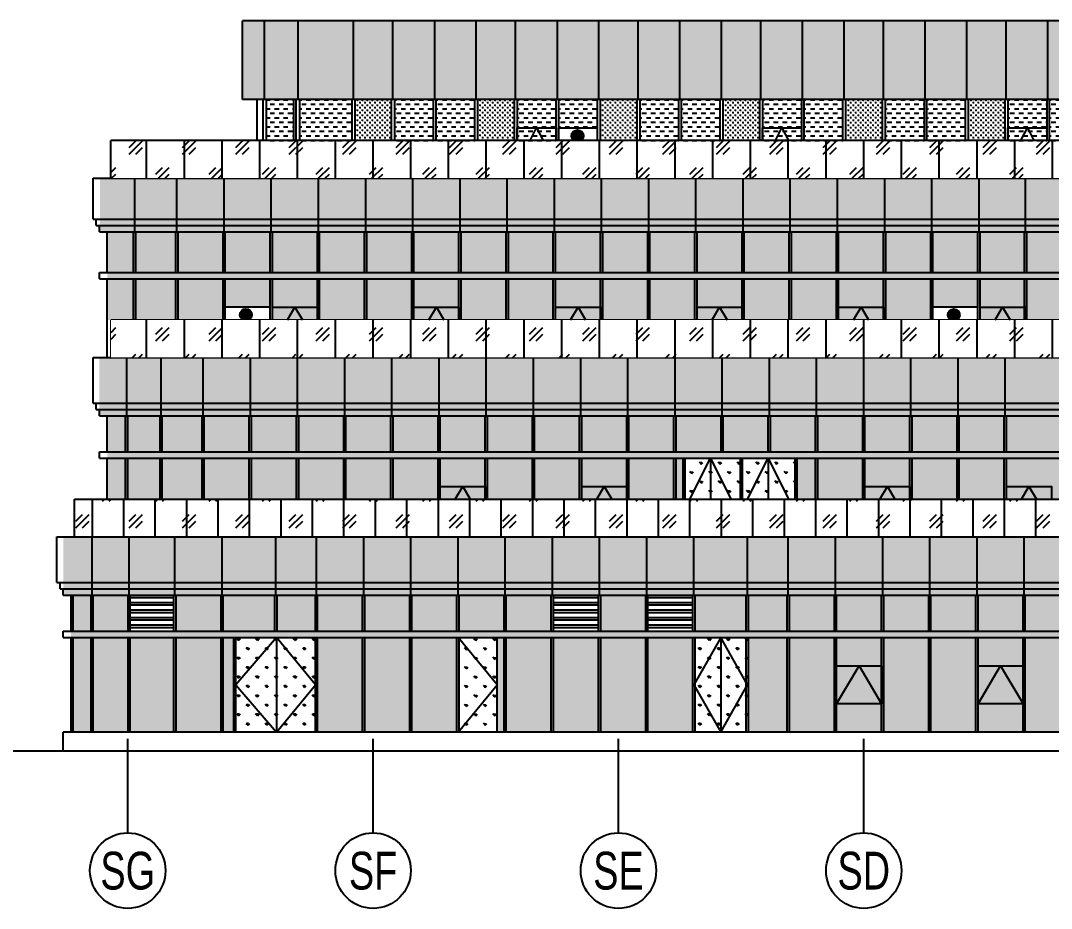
# Model space of a CAD drawing. Extents: x 1849385 to 2804940, y -773301 to -409130.
# Drawn here: x 2475148 to 2507918, y -568431 to -540216 of the extents above; entities that cross this region are included whole.
import ezdxf
from ezdxf.enums import TextEntityAlignment as Align
from ezdxf.xclip import XClip

# ---------------------------------------------------------------- set-up
doc = ezdxf.new("R2010")
doc.units = 0
doc.header["$XCLIPFRAME"] = 0
for name, color, linetype in [('#填充层', 8, 'Continuous'), ('#幕墙分格线-立面', 7, 'Continuous'), ('#标注', 1, 'Continuous'), ('#结构边线+内凹外凸边线', 5, 'Continuous'), ('A-WALL-E', 7, 'Continuous'), ('dim', 7, 'Continuous'), ('L立面-粗线', 7, 'Continuous'), ('消防救援', 1, 'Continuous')]:
    doc.layers.add(name, color=color, linetype=linetype)
doc.styles.add('JHZX', font='jrs.shx', dxfattribs={"width": 0.6, "bigfont": 'jhz.shx'})

# ---------------------------------------------------------------- blocks, each defined once
blk = doc.blocks.new('*U6')
at = {"linetype": 'ByBlock'}
blk.add_line((0, -20), (0, -10.02375), dxfattribs=at)
blk.add_circle((0, -24), 4, dxfattribs=at)
at = {"color": 2, "linetype": 'ByBlock', "style": 'JHZX', "width": 0.75}
blk.add_attdef('AXES', text='', height=4, dxfattribs=at).set_placement((0, -24), align=Align.MIDDLE_CENTER)
blk = doc.blocks.new('A$C1BDD5639')
at = {"layer": '消防救援', "linetype": 'ByBlock'}
h = blk.add_hatch(color=256, dxfattribs=at)
h.dxf.hatch_style = 1
edge = h.paths.add_edge_path()
edge.add_arc((-283, 16), 191, 0, 360)
blk.add_circle((-283, 16), 191, dxfattribs=at)
blk = doc.blocks.new('A$C1b7c4d9e')
at = {"layer": '#标注', "color": 6, "ltscale": 300}
blk.add_lwpolyline([(-694, 0), (694, 0), (694, -1200), (-694, -1200)], close=True, dxfattribs=at)
blk.add_lwpolyline([(-694, -1200), (0, 0), (694, -1200)], dxfattribs=at)
blk = doc.blocks.new('A$C27fe7896')
at = {"layer": '#标注', "color": 6, "ltscale": 300}
for points in [[(-596, 0), (596, 0), (596, -1200), (-596, -1200), (-596, 0)], [(-596, -1200), (0, 0), (596, -1200)]]:
    blk.add_lwpolyline(points, dxfattribs=at)
blk = doc.blocks.new('A$C4048da2c')
at = {"layer": '#填充层'}
h = blk.add_hatch(dxfattribs=at)
h.set_pattern_fill('ANSI32', color=256, scale=50, angle=135)
h.set_pattern_definition([(180, (-2385338.46, -286133.37), (-1e-14, -238.125), []), (180, (-2385417.84, -286054), (-1e-14, -238.125), [])])
h.paths.add_polyline_path([(-2184, -19400), (-2184, -18250), (-3568, -18250), (-3568, -19400)])
h = blk.add_hatch(dxfattribs=at)
h.set_pattern_fill('ANSI32', color=256, scale=50, angle=135)
h.set_pattern_definition([(180, (-2371838.46, -286133.37), (-1e-14, -238.125), []), (180, (-2371917.84, -286054), (-1e-14, -238.125), [])])
h.paths.add_polyline_path([(11316, -19400), (11316, -18250), (9886, -18250), (9886, -19400)])
h = blk.add_hatch(dxfattribs=at)
h.set_pattern_fill('ANSI32', color=256, scale=50, angle=135)
h.set_pattern_definition([(180, (-2368838.46, -286133.37), (-1e-14, -238.125), []), (180, (-2368917.84, -286054), (-1e-14, -238.125), [])])
h.paths.add_polyline_path([(14316, -19400), (14316, -18250), (12886, -18250), (12886, -19400)])
at = {"layer": 'L立面-粗线'}
h = blk.add_hatch(dxfattribs=at)
h.set_pattern_fill('CROSS', color=8, scale=50)
h.set_pattern_definition([(0, (-2671547.77, 147265), (79.375, 79.375), [39.6875, -119.0625]), (90, (-2671527.924, 147245.16), (-79.375, 79.375), [39.6875, -119.0625])])
h.paths.add_polyline_path([(3580, -3800), (4730, -3800), (4730, -2500), (3580, -2500)])
h = blk.add_hatch(dxfattribs=at)
h.set_pattern_fill('CROSS', color=8, scale=50)
h.set_pattern_definition([(0, (-2667647.56, 147265), (79.375, 79.375), [39.6875, -119.0625]), (90, (-2667627.72, 147245.16), (-79.375, 79.375), [39.6875, -119.0625])])
h.paths.add_polyline_path([(7480, -3800), (8630, -3800), (8630, -2500), (7480, -2500)])
h = blk.add_hatch(dxfattribs=at)
h.set_pattern_fill('CROSS', color=8, scale=50)
h.set_pattern_definition([(0, (-2663747.36, 147265), (79.375, 79.375), [39.6875, -119.0625]), (90, (-2663727.52, 147245.16), (-79.375, 79.375), [39.6875, -119.0625])])
h.paths.add_polyline_path([(11380, -3800), (12530, -3800), (12530, -2500), (11380, -2500)])
h = blk.add_hatch(dxfattribs=at)
h.set_pattern_fill('CROSS', color=8, scale=50)
h.set_pattern_definition([(0, (-2659847.17, 147265), (79.375, 79.375), [39.6875, -119.0625]), (90, (-2659827.32, 147245.16), (-79.375, 79.375), [39.6875, -119.0625])])
h.paths.add_polyline_path([(15280, -3800), (16431, -3800), (16431, -2500), (15280, -2500)])
h = blk.add_hatch(dxfattribs=at)
h.set_pattern_fill('CROSS', color=8, scale=50)
h.set_pattern_definition([(0, (-2655946.97, 147265), (79.375, 79.375), [39.6875, -119.0625]), (90, (-2655927.13, 147245.16), (-79.375, 79.375), [39.6875, -119.0625])])
h.paths.add_polyline_path([(19181, -3800), (20331, -3800), (20331, -2500), (19181, -2500)])
h = blk.add_hatch(dxfattribs=at)
h.set_pattern_fill('CROSS', color=8, scale=50)
h.set_pattern_definition([(0, (-2652046.78, 147265), (79.375, 79.375), [39.6875, -119.0625]), (90, (-2652026.935, 147245.16), (-79.375, 79.375), [39.6875, -119.0625])])
h.paths.add_polyline_path([(23081, -3800), (24231, -3800), (24231, -2500), (23081, -2500)])
at = {"layer": '#幕墙分格线-立面'}
for p, q in [((1616, -2500), (1616, -3800)), ((1696, -2500), (1696, -3800)), ((1815, -2500), (1815, -3800)), ((6065, -2500), (6065, -3800)), ((6145, -2500), (6145, -3800)), ((9965, -2500), (9965, -3800)), ((10045, -2500), (10045, -3800)), ((13865, -2500), (13865, -3800)), ((13945, -2500), (13945, -3800)), ((17766, -2500), (17766, -3800)), ((17846, -2500), (17846, -3800)), ((21666, -2500), (21666, -3800)), ((21746, -2500), (21746, -3800)), ((25566, -2500), (25566, -3800)), ((25646, -2500), (25646, -3800)), ((-4300, -8000), (-4300, -6700)), ((-3464, -8000), (-3464, -6700)), ((-3394, -8000), (-3394, -6700)), ((-2120, -8000), (-2120, -6700)), ((-2050, -8000), (-2050, -6700)), ((-620, -8000), (-620, -6700)), ((-550, -8000), (-550, -6700)), ((880, -8000), (880, -6700)), ((950, -8000), (950, -6700)), ((2380, -8000), (2380, -6700)), ((2450, -8000), (2450, -6700)), ((3880, -8000), (3880, -6700)), ((3950, -8000), (3950, -6700)), ((5380, -8000), (5380, -6700)), ((5450, -8000), (5450, -6700)), ((6880, -8000), (6880, -6700)), ((6950, -8000), (6950, -6700)), ((8380, -8000), (8380, -6700)), ((8450, -8000), (8450, -6700)), ((9880, -8000), (9880, -6700)), ((9950, -8000), (9950, -6700)), ((11380, -8000), (11380, -6700)), ((11450, -8000), (11450, -6700)), ((12880, -8000), (12880, -6700)), ((12950, -8000), (12950, -6700)), ((14380, -8000), (14380, -6700)), ((14450, -8000), (14450, -6700)), ((15880, -8000), (15880, -6700)), ((15950, -8000), (15950, -6700)), ((17380, -8000), (17380, -6700)), ((17450, -8000), (17450, -6700)), ((18880, -8000), (18880, -6700)), ((18950, -8000), (18950, -6700)), ((20380, -8000), (20380, -6700)), ((20450, -8000), (20450, -6700)), ((21880, -8000), (21880, -6700)), ((21950, -8000), (21950, -6700)), ((23380, -8000), (23380, -6700)), ((23450, -8000), (23450, -6700)), ((24861, -8000), (24861, -6700)), ((24931, -8000), (24931, -6700)), ((-4550, -8000), (46400, -8000)), ((-4550, -8200), (-4550, -8000)), ((-4550, -8200), (46400, -8200)), ((-4300, -13700), (-4300, -12550)), ((-3717, -13700), (-3717, -12550)), ((-3647, -13700), (-3647, -12550)), ((-2621, -13700), (-2621, -12550)), ((-2621, -13700), (-2621, -12550)), ((-2551, -13700), (-2551, -12550)), ((-2551, -13700), (-2551, -12550)), ((-1285, -13700), (-1285, -12550)), ((-1215, -13700), (-1215, -12550)), ((215, -13700), (215, -12550)), ((285, -13700), (285, -12550)), ((1715, -13700), (1715, -12550)), ((1785, -13700), (1785, -12550)), ((3215, -13700), (3215, -12550)), ((3285, -13700), (3285, -12550)), ((4715, -13700), (4715, -12550)), ((4785, -13700), (4785, -12550)), ((6215, -13700), (6215, -12550)), ((6285, -13700), (6285, -12550)), ((7715, -13700), (7715, -12550)), ((7785, -13700), (7785, -12550)), ((9215, -13700), (9215, -12550)), ((9285, -13700), (9285, -12550)), ((10715, -13700), (10715, -12550)), ((10785, -13700), (10785, -12550)), ((12215, -13700), (12215, -12550)), ((12285, -13700), (12285, -12550)), ((13715, -13700), (13715, -12550)), ((13785, -13700), (13785, -12550)), ((15215, -13700), (15215, -12550)), ((15285, -13700), (15285, -12550)), ((16715, -13700), (16715, -12550)), ((16785, -13700), (16785, -12550)), ((18215, -13700), (18215, -12550)), ((18285, -13700), (18285, -12550)), ((19715, -13700), (19715, -12550)), ((19785, -13700), (19785, -12550)), ((21215, -13700), (21215, -12550)), ((21285, -13700), (21285, -12550)), ((22715, -13700), (22715, -12550)), ((22785, -13700), (22785, -12550)), ((24215, -13700), (24215, -12550)), ((24285, -13700), (24285, -12550)), ((-4550, -13700), (44392, -13700)), ((-4550, -13900), (-4550, -13700)), ((-4550, -13900), (44392, -13900)), ((-4300, -15200), (-4300, -13900)), ((-3717, -15200), (-3717, -13900)), ((-3647, -15200), (-3647, -13900)), ((-2621, -15200), (-2621, -13900)), ((-2621, -15200), (-2621, -13900)), ((-2551, -15200), (-2551, -13900)), ((-2551, -15200), (-2551, -13900)), ((-1285, -15200), (-1285, -13900)), ((-1215, -15200), (-1215, -13900)), ((215, -15200), (215, -13900)), ((285, -15200), (285, -13900)), ((1715, -15200), (1715, -13900)), ((1785, -15200), (1785, -13900)), ((3215, -15200), (3215, -13900)), ((3285, -15200), (3285, -13900)), ((4715, -15200), (4715, -13900)), ((4785, -15200), (4785, -13900)), ((6215, -15200), (6215, -13900)), ((6285, -15200), (6285, -13900)), ((7715, -15200), (7715, -13900)), ((7785, -15200), (7785, -13900)), ((9215, -15200), (9215, -13900)), ((9285, -15200), (9285, -13900)), ((10715, -15200), (10715, -13900)), ((10785, -15200), (10785, -13900)), ((12215, -15200), (12215, -13900)), ((12285, -15200), (12285, -13900)), ((13715, -15200), (13715, -13900)), ((13785, -15200), (13785, -13900)), ((14007, -15200), (14007, -13900)), ((14077, -15200), (14077, -13900)), ((14875, -13900), (14875, -15200)), ((15827, -15200), (15827, -13900)), ((15897, -15200), (15897, -13900)), ((16706, -13900), (16706, -15200)), ((17566, -15200), (17566, -13900)), ((17636, -15200), (17636, -13900)), ((18215, -15200), (18215, -13900)), ((18215, -15200), (18215, -13900)), ((18285, -15200), (18285, -13900)), ((18285, -15200), (18285, -13900)), ((19715, -15200), (19715, -13900)), ((19785, -15200), (19785, -13900)), ((21215, -15200), (21215, -13900)), ((21285, -15200), (21285, -13900)), ((22715, -15200), (22715, -13900)), ((22785, -15200), (22785, -13900)), ((24215, -15200), (24215, -13900)), ((24285, -15200), (24285, -13900)), ((-5340, -15200), (44032, -15200)), ((-5340, -16400), (-5340, -15200)), ((-4780, -18250), (-4780, -16400)), ((-3603, -18250), (-3603, -16400)), ((-2149, -18250), (-2149, -16400)), ((-649, -18250), (-649, -16400)), ((1061, -18250), (1061, -16400)), ((2351, -18250), (2351, -16400)), ((3851, -18250), (3851, -16400)), ((5351, -18250), (5351, -16400)), ((6851, -18250), (6851, -16400)), ((8351, -18250), (8351, -16400)), ((9851, -18250), (9851, -16400)), ((11351, -18250), (11351, -16400)), ((12851, -18250), (12851, -16400)), ((14351, -18250), (14351, -16400)), ((16051, -18250), (16051, -16400)), ((17351, -18250), (17351, -16400)), ((18851, -18250), (18851, -16400)), ((20351, -18250), (20351, -16400)), ((21851, -18250), (21851, -16400)), ((23351, -18250), (23351, -16400)), ((24851, -18250), (24851, -16400)), ((-5450, -19400), (-5450, -18250)), ((-5389, -19400), (-5389, -18250)), ((-4815, -19400), (-4815, -18250)), ((-4745, -19400), (-4745, -18250)), ((-3638, -19400), (-3638, -18250)), ((-3568, -19400), (-3568, -18250)), ((-2184, -19400), (-2184, -18250)), ((-2114, -19400), (-2114, -18250)), ((-684, -19400), (-684, -18250)), ((-614, -19400), (-614, -18250)), ((1026, -19400), (1026, -18250)), ((1096, -19400), (1096, -18250)), ((2316, -19400), (2316, -18250)), ((2386, -19400), (2386, -18250)), ((3816, -19400), (3816, -18250)), ((3886, -19400), (3886, -18250)), ((5316, -19400), (5316, -18250)), ((5386, -19400), (5386, -18250)), ((6816, -19400), (6816, -18250)), ((6886, -19400), (6886, -18250)), ((8316, -19400), (8316, -18250)), ((8386, -19400), (8386, -18250)), ((9816, -19400), (9816, -18250)), ((9886, -19400), (9886, -18250)), ((11316, -19400), (11316, -18250)), ((11386, -19400), (11386, -18250)), ((12816, -19400), (12816, -18250)), ((12886, -19400), (12886, -18250)), ((14316, -19400), (14316, -18250)), ((14386, -19400), (14386, -18250)), ((16016, -19400), (16016, -18250)), ((16086, -19400), (16086, -18250)), ((17316, -19400), (17316, -18250)), ((17386, -19400), (17386, -18250)), ((18816, -19400), (18816, -18250)), ((18886, -19400), (18886, -18250)), ((20316, -19400), (20316, -18250)), ((20386, -19400), (20386, -18250)), ((21816, -19400), (21816, -18250)), ((21886, -19400), (21886, -18250)), ((23316, -19400), (23316, -18250)), ((23386, -19400), (23386, -18250)), ((24816, -19400), (24816, -18250)), ((24886, -19400), (24886, -18250)), ((-5700, -19400), (42250, -19400)), ((-5700, -19400), (42250, -19400)), ((-5700, -19600), (-5700, -19400)), ((-5700, -19600), (42250, -19600)), ((-5450, -22600), (-5450, -19600)), ((-5389, -22600), (-5389, -19600)), ((-4815, -22600), (-4815, -19600)), ((-4745, -22600), (-4745, -19600)), ((-3638, -22600), (-3638, -19600)), ((-3568, -22600), (-3568, -19600)), ((-2184, -22600), (-2184, -19600)), ((-2114, -22600), (-2114, -19600)), ((-684, -22600), (-684, -19600)), ((-614, -22600), (-614, -19600)), ((-281, -22600), (-281, -19600)), ((-211, -22600), (-211, -19600)), ((1083, -19600), (1083, -22600)), ((2316, -22600), (2316, -19600)), ((2386, -22600), (2386, -19600)), ((3816, -22600), (3816, -19600)), ((3886, -22600), (3886, -19600)), ((5316, -22600), (5316, -19600)), ((5386, -22600), (5386, -19600)), ((6816, -22600), (6816, -19600)), ((6886, -22600), (6886, -19600)), ((8091, -22600), (8091, -19600)), ((8316, -22600), (8316, -19600)), ((8386, -22600), (8386, -19600)), ((9816, -22600), (9816, -19600)), ((9886, -22600), (9886, -19600)), ((11316, -22600), (11316, -19600)), ((11386, -22600), (11386, -19600)), ((12816, -22600), (12816, -19600)), ((12886, -22600), (12886, -19600)), ((14316, -22600), (14316, -19600)), ((14386, -22600), (14386, -19600)), ((15201, -19600), (15201, -22600)), ((16016, -22600), (16016, -19600)), ((16086, -22600), (16086, -19600)), ((17316, -22600), (17316, -19600)), ((17386, -22600), (17386, -19600)), ((18816, -22600), (18816, -19600)), ((18886, -22600), (18886, -19600)), ((20316, -22600), (20316, -19600)), ((20386, -22600), (20386, -19600)), ((21816, -22600), (21816, -19600)), ((21886, -22600), (21886, -19600)), ((23316, -22600), (23316, -19600)), ((23386, -22600), (23386, -19600)), ((24816, -22600), (24816, -19600)), ((24886, -22600), (24886, -19600))]:
    blk.add_line(p, q, dxfattribs=at)
at = {"layer": '#幕墙分格线-立面', "ltscale": 300}
for points in [[(1765, -2500), (1765, 0)], [(3530, -2500), (3530, 0)], [(6115, -2500), (6115, 0)], [(10015, -2500), (10015, 0)], [(697, -2500), (697, 0)], [(4780, -2500), (4780, 0)], [(7430, -2500), (7430, 0)], [(8680, -2500), (8680, 0)], [(11330, -2500), (11330, 0)], [(12580, -2500), (12580, 0)], [(13905, -2500), (13905, 0)], [(15230, -2500), (15230, 0)], [(16481, -2500), (16481, 0)], [(17806, -2500), (17806, 0)], [(19131, -2500), (19131, 0)], [(20381, -2500), (20381, 0)], [(21706, -2500), (21706, 0)], [(23031, -2500), (23031, 0)], [(24281, -2500), (24281, 0)], [(25606, -2500), (25606, 0)], [(1061, -18250), (1061, -16400)]]:
    blk.add_lwpolyline(points, dxfattribs=at)
at = {"layer": '#幕墙分格线-立面'}
for points in [[(10045, -3400), (11280, -3400)], [(6851, -22600), (8091, -21100), (6851, -19600)]]:
    blk.add_lwpolyline(points, dxfattribs=at)
for points in [[(1083, -19600), (-211, -21100), (1083, -22600), (2316, -21100)], [(15201, -19600), (14351, -21100), (15201, -22600), (16051, -21100)]]:
    blk.add_lwpolyline(points, close=True, dxfattribs=at)
for points in [[(880, -9100), (-550, -9100)], [(23380, -9100), (21950, -9100)], [(14225, -15200), (14875, -13900), (15525, -15200)], [(16056, -15200), (16706, -13900), (17356, -15200)]]:
    blk.add_lwpolyline(points)
at = {"layer": 'A-WALL-E'}
blk.add_line((-16397, -23200), (55020, -23200), dxfattribs=at)
at = {"layer": 'dim', "ltscale": 300}
for points in [[(-4190, -3800), (46040, -3800), (46040, -5000), (-4190, -5000)], [(-4182, -9500), (46040, -9500), (46040, -10700), (-4182, -10700)]]:
    blk.add_lwpolyline(points, close=True, dxfattribs=at)
at = {"layer": 'L立面-粗线'}
for p, q in [((44592, 0), (0, 0)), ((0, -2500), (0, 0)), ((44592, -2500), (0, -2500)), ((450, -2500), (450, -3800)), ((647, -2500), (647, -3800)), ((747, -2500), (747, -3800)), ((3480, -3800), (3480, -2500)), ((3580, -3800), (3580, -2500)), ((4730, -2500), (4730, -3800)), ((4830, -2500), (4830, -3800)), ((7380, -3800), (7380, -2500)), ((7480, -3800), (7480, -2500)), ((8630, -2500), (8630, -3800)), ((8730, -2500), (8730, -3800)), ((11280, -3800), (11280, -2500)), ((11380, -3800), (11380, -2500)), ((12530, -2500), (12530, -3800)), ((12630, -2500), (12630, -3800)), ((15180, -3800), (15180, -2500)), ((15280, -3800), (15280, -2500)), ((16431, -2500), (16431, -3800)), ((16531, -2500), (16531, -3800)), ((19081, -3800), (19081, -2500)), ((19181, -3800), (19181, -2500)), ((20331, -2500), (20331, -3800)), ((20431, -2500), (20431, -3800)), ((22981, -3800), (22981, -2500)), ((23081, -3800), (23081, -2500)), ((24231, -2500), (24231, -3800)), ((24331, -2500), (24331, -3800)), ((-4750, -5000), (46600, -5000)), ((-4750, -6300), (-4750, -5000)), ((-4750, -6300), (46600, -6300)), ((-4650, -6500), (-4650, -6300)), ((-4650, -6500), (46500, -6500)), ((-4550, -6700), (-4550, -6500)), ((-4550, -6700), (46400, -6700)), ((-4750, -10700), (46600, -10700)), ((-4750, -12150), (-4750, -10700)), ((-4750, -12150), (46600, -12150)), ((-4650, -12350), (-4650, -12150)), ((-4650, -12350), (46500, -12350)), ((-4550, -12550), (-4550, -12350)), ((-4550, -12550), (46400, -12550)), ((-5900, -16400), (44592, -16400)), ((-5900, -17850), (-5900, -16400)), ((-5900, -17850), (44592, -17850)), ((-5800, -18050), (-5800, -17850)), ((-5800, -18050), (44492, -18050)), ((-5700, -18250), (-5700, -18050)), ((-5700, -18250), (44392, -18250)), ((42190, -22600), (-5700, -22600)), ((-5700, -23200), (-5700, -22600))]:
    blk.add_line(p, q, dxfattribs=at)
at = {"layer": '#幕墙分格线-立面', "color": 6, "ltscale": 300}
ref = blk.add_blockref('A$C27fe7896', (9350, -3400), dxfattribs=dict(at, xscale=1.03347280334728))
XClip(ref).set_block_clipping_path([(-696.0300905569, -399.9999999937), (29591.7163669234, 662.0783695666)])
ref = blk.add_blockref('A$C27fe7896', (24950, -3400), dxfattribs=dict(at, xscale=1.03347280334728))
XClip(ref).set_block_clipping_path([(-15791.5260210657, -399.9999999881), (14496.2204364147, 662.0783695722)])
ref = blk.add_blockref('A$C1b7c4d9e', (7000, -14800), dxfattribs=dict(at, xscale=1.030259365994236))
XClip(ref).set_block_clipping_path([(-693.9752367632, -399.9999999999), (694.0247632358, 900.0000000002)])
ref = blk.add_blockref('A$C1b7c4d9e', (11500, -14800), dxfattribs=dict(at, xscale=1.030259365994236))
XClip(ref).set_block_clipping_path([(-693.9752367632, -399.9999999999), (694.0247632358, 900.0000000002)])
ref = blk.add_blockref('A$C1b7c4d9e', (20500, -14800), dxfattribs=dict(at, xscale=1.030259365994236))
XClip(ref).set_block_clipping_path([(-693.9752367632, -399.9999999999), (694.0247632358, 900.0000000002)])
ref = blk.add_blockref('A$C1b7c4d9e', (25000, -14800), dxfattribs=dict(at, xscale=1.030259365994236))
XClip(ref).set_block_clipping_path([(-693.9752367632, -399.9999999999), (694.0247632358, 900.0000000002)])
at = {"layer": '#幕墙分格线-立面', "color": 6, "ltscale": 300, "xscale": 1.030259365994236}
for p in [(19601, -20500), (24101, -20500)]:
    blk.add_blockref('A$C1b7c4d9e', p, dxfattribs=at)
at = {"layer": '消防救援', "linetype": 'ByBlock', "rotation": 270}
for p in [(10633, -3937), (93, -9624), (22596, -9628)]:
    blk.add_blockref('A$C1BDD5639', p, dxfattribs=at)
at = {"ltscale": 300}
for points in [[(-4190, -3800), (46040, -3800), (46040, -5000), (-4190, -5000)], [(-4182, -9500), (46040, -9500), (46040, -10700), (-4182, -10700)]]:
    blk.add_wipeout(points, dxfattribs=at).dxf.layer = 'dim'
at = {"layer": '#幕墙分格线-立面'}
for p, q in [((46040, -3800), (-4190, -3800)), ((-4190, -5000), (-4190, -3800)), ((-3429, -6700), (-3429, -5000)), ((-2085, -6700), (-2085, -5000)), ((-585, -6700), (-585, -5000)), ((915, -6700), (915, -5000)), ((2415, -6700), (2415, -5000)), ((3915, -6700), (3915, -5000)), ((5415, -6700), (5415, -5000)), ((6915, -6700), (6915, -5000)), ((8415, -6700), (8415, -5000)), ((9915, -6700), (9915, -5000)), ((11415, -6700), (11415, -5000)), ((12915, -6700), (12915, -5000)), ((14415, -6700), (14415, -5000)), ((15915, -6700), (15915, -5000)), ((17415, -6700), (17415, -5000)), ((18915, -6700), (18915, -5000)), ((20415, -6700), (20415, -5000)), ((21915, -6700), (21915, -5000)), ((23415, -6700), (23415, -5000)), ((24896, -6700), (24896, -5000)), ((-4300, -10700), (-4300, -8200)), ((-3464, -9500), (-3464, -8200)), ((-3394, -9500), (-3394, -8200)), ((-2120, -9500), (-2120, -8200)), ((-2050, -9500), (-2050, -8200)), ((-620, -9500), (-620, -8200)), ((-550, -9500), (-550, -8200)), ((880, -9500), (880, -8200)), ((950, -9500), (950, -8200)), ((2380, -9500), (2380, -8200)), ((2450, -9500), (2450, -8200)), ((3880, -9500), (3880, -8200)), ((3950, -9500), (3950, -8200)), ((5380, -9500), (5380, -8200)), ((5450, -9500), (5450, -8200)), ((6880, -9500), (6880, -8200)), ((6950, -9500), (6950, -8200)), ((8380, -9500), (8380, -8200)), ((8450, -9500), (8450, -8200)), ((9880, -9500), (9880, -8200)), ((9950, -9500), (9950, -8200)), ((11380, -9500), (11380, -8200)), ((11450, -9500), (11450, -8200)), ((12880, -9500), (12880, -8200)), ((12950, -9500), (12950, -8200)), ((14380, -9500), (14380, -8200)), ((14450, -9500), (14450, -8200)), ((15880, -9500), (15880, -8200)), ((15950, -9500), (15950, -8200)), ((17380, -9500), (17380, -8200)), ((17450, -9500), (17450, -8200)), ((18880, -9500), (18880, -8200)), ((18950, -9500), (18950, -8200)), ((20380, -9500), (20380, -8200)), ((20450, -9500), (20450, -8200)), ((21880, -9500), (21880, -8200)), ((21950, -9500), (21950, -8200)), ((23380, -9500), (23380, -8200)), ((23450, -9500), (23450, -8200)), ((24861, -9500), (24861, -8200)), ((24931, -9500), (24931, -8200)), ((-3682, -12550), (-3682, -10700)), ((-2586, -12550), (-2586, -10700)), ((-2586, -12550), (-2586, -10700)), ((-1250, -12550), (-1250, -10700)), ((250, -12550), (250, -10700)), ((1750, -12550), (1750, -10700)), ((3250, -12550), (3250, -10700)), ((4750, -12550), (4750, -10700)), ((6250, -12550), (6250, -10700)), ((7750, -12550), (7750, -10700)), ((9250, -12550), (9250, -10700)), ((10750, -12550), (10750, -10700)), ((12250, -12550), (12250, -10700)), ((13750, -12550), (13750, -10700)), ((15250, -12550), (15250, -10700)), ((16750, -12550), (16750, -10700)), ((18250, -12550), (18250, -10700)), ((19750, -12550), (19750, -10700)), ((21250, -12550), (21250, -10700)), ((22750, -12550), (22750, -10700)), ((24250, -12550), (24250, -10700))]:
    blk.add_line(p, q, dxfattribs=at)
at = {"layer": '#幕墙分格线-立面', "color": 6, "ltscale": 300}
ref = blk.add_blockref('A$C27fe7896', (17150, -3400), dxfattribs=dict(at, xscale=1.03347280334728))
XClip(ref).set_block_clipping_path([(-696.0300905569, -399.9999999937), (29591.7163669234, 662.0783695666)])
ref = blk.add_blockref('A$C1b7c4d9e', (1665, -9100), dxfattribs=dict(at, xscale=1.030259365994236))
XClip(ref).set_block_clipping_path([(-693.9752367632, -399.9999999999), (694.0247632358, 900.0000000002)])
ref = blk.add_blockref('A$C1b7c4d9e', (6165, -9100), dxfattribs=dict(at, xscale=1.030259365994236))
XClip(ref).set_block_clipping_path([(-693.9752367632, -399.9999999999), (694.0247632358, 900.0000000002)])
ref = blk.add_blockref('A$C1b7c4d9e', (10665, -9100), dxfattribs=dict(at, xscale=1.030259365994236))
XClip(ref).set_block_clipping_path([(-693.9752367632, -399.9999999999), (694.0247632358, 900.0000000002)])
ref = blk.add_blockref('A$C1b7c4d9e', (15165, -9100), dxfattribs=dict(at, xscale=1.030259365994236))
XClip(ref).set_block_clipping_path([(-693.9752367632, -399.9999999999), (694.0247632358, 900.0000000002)])
ref = blk.add_blockref('A$C1b7c4d9e', (19665, -9100), dxfattribs=dict(at, xscale=1.030259365994236))
XClip(ref).set_block_clipping_path([(-693.9752367632, -399.9999999999), (694.0247632358, 900.0000000002)])
ref = blk.add_blockref('A$C1b7c4d9e', (24165, -9100), dxfattribs=dict(at, xscale=1.030259365994236))
XClip(ref).set_block_clipping_path([(-693.9752367632, -399.9999999999), (694.0247632358, 900.0000000002)])
blk = doc.blocks.new('tc4')
at = {"layer": '#填充层', "ltscale": 5}
h = blk.add_hatch(dxfattribs=at)
h.set_pattern_fill('DOTS', color=256, scale=150)
h.set_pattern_definition([(0, (-2571840.41, 524688.4), (119.0625, 238.125), [0, -238.125])])
h.paths.add_polyline_path([(-44592, -2500), (0, -2500), (0, 0), (-44592, 0)])
h.paths.add_polyline_path([(1808, -6700), (-49126, -6700), (-49126, -5000), (1808, -5000)])
h.paths.add_polyline_path([(-49142, -12550), (1822, -12550), (1822, -10700), (-49142, -10700)])
h.paths.add_polyline_path([(-200, -18250), (-50294, -18250), (-50294, -16400), (-200, -16400)])
at = {"layer": '#填充层'}
h = blk.add_hatch(dxfattribs=at)
h.set_pattern_fill('DASH', color=256, scale=150, style=0)
h.set_pattern_definition([(0, (-2571840.41, 524688.39), (142.875, 142.875), [142.875, -142.875])])
h.paths.add_polyline_path([(-43845, -2500), (-42976, -2500), (-42976, -3800), (-43845, -3800)])
h = blk.add_hatch(dxfattribs=at)
h.set_pattern_fill('DASH', color=256, scale=150, style=0)
h.set_pattern_definition([(0, (-2569976.47, 524688.39), (142.875, 142.875), [142.875, -142.875])])
h.paths.add_polyline_path([(-42777, -2500), (-41112, -2500), (-41112, -3800), (-42777, -3800)])
h = blk.add_hatch(dxfattribs=at)
h.set_pattern_fill('DASH', color=256, scale=150, style=0)
h.set_pattern_definition([(0, (-2566961.06, 524688.39), (142.875, 142.875), [142.875, -142.875])])
h.paths.add_polyline_path([(-39762, -2500), (-38527, -2500), (-38527, -3800), (-39762, -3800)])
h = blk.add_hatch(dxfattribs=at)
h.set_pattern_fill('DASH', color=256, scale=150, style=0)
h.set_pattern_definition([(0, (-2565646.03, 524688.39), (142.875, 142.875), [142.875, -142.875])])
h.paths.add_polyline_path([(-38447, -2500), (-37212, -2500), (-37212, -3800), (-38447, -3800)])
h = blk.add_hatch(dxfattribs=at)
h.set_pattern_fill('DASH', color=256, scale=150, style=0)
h.set_pattern_definition([(0, (-2563060.86, 524688.39), (142.875, 142.875), [142.875, -142.875])])
h.paths.add_polyline_path([(-35862, -2500), (-34627, -2500), (-34627, -3800), (-35862, -3800)])
h = blk.add_hatch(dxfattribs=at)
h.set_pattern_fill('DASH', color=256, scale=150, style=0)
h.set_pattern_definition([(0, (-2561745.83, 524688.39), (142.875, 142.875), [142.875, -142.875])])
h.paths.add_polyline_path([(-34547, -2500), (-33311, -2500), (-33311, -3400), (-34547, -3400)])
h = blk.add_hatch(dxfattribs=at)
h.set_pattern_fill('DASH', color=256, scale=150, style=0)
h.set_pattern_definition([(0, (-2559160.66, 524688.39), (142.875, 142.875), [142.875, -142.875])])
h.paths.add_polyline_path([(-31961, -2500), (-30726, -2500), (-30726, -3800), (-31961, -3800)])
h = blk.add_hatch(dxfattribs=at)
h.set_pattern_fill('DASH', color=256, scale=150, style=0)
h.set_pattern_definition([(0, (-2557845.63, 524688.39), (142.875, 142.875), [142.875, -142.875])])
h.paths.add_polyline_path([(-30646, -2500), (-29411, -2500), (-29411, -3800), (-30646, -3800)])
h = blk.add_hatch(dxfattribs=at)
h.set_pattern_fill('DASH', color=256, scale=150, style=0)
h.set_pattern_definition([(0, (-2555260.46, 524688.39), (142.875, 142.875), [142.875, -142.875])])
h.paths.add_polyline_path([(-28061, -2500), (-26826, -2500), (-26826, -3800), (-28061, -3800)])
h = blk.add_hatch(dxfattribs=at)
h.set_pattern_fill('DASH', color=256, scale=150, style=0)
h.set_pattern_definition([(0, (-2553945.43, 524688.39), (142.875, 142.875), [142.875, -142.875])])
h.paths.add_polyline_path([(-26746, -2500), (-25511, -2500), (-25511, -3800), (-26746, -3800)])
h = blk.add_hatch(dxfattribs=at)
h.set_pattern_fill('DASH', color=256, scale=150, style=0)
h.set_pattern_definition([(0, (-2551360.27, 524688.39), (142.875, 142.875), [142.875, -142.875])])
h.paths.add_polyline_path([(-24161, -2500), (-22926, -2500), (-22926, -3800), (-24161, -3800)])
h = blk.add_hatch(dxfattribs=at)
h.set_pattern_fill('DASH', color=256, scale=150, style=0)
h.set_pattern_definition([(0, (-2550045.24, 524688.39), (142.875, 142.875), [142.875, -142.875])])
h.paths.add_polyline_path([(-22846, -2500), (-21611, -2500), (-21611, -3800), (-22846, -3800)])
h = blk.add_hatch(dxfattribs=at)
h.set_pattern_fill('DASH', color=256, scale=150, style=0)
h.set_pattern_definition([(0, (-2547460.07, 524688.39), (142.875, 142.875), [142.875, -142.875])])
h.paths.add_polyline_path([(-20261, -2500), (-19026, -2500), (-19026, -3800), (-20261, -3800)])
h = blk.add_hatch(dxfattribs=at)
h.set_pattern_fill('DASH', color=256, scale=150, style=0)
h.set_pattern_definition([(0, (-2546145.05, 524688.39), (142.875, 142.875), [142.875, -142.875])])
h.paths.add_polyline_path([(-18946, -2500), (-17711, -2500), (-17711, -3800), (-18946, -3800)])
h = blk.add_hatch(dxfattribs=at)
h.set_pattern_fill('DASH', color=256, scale=150, style=0)
h.set_pattern_definition([(0, (-2543559.88, 524688.39), (142.875, 142.875), [142.875, -142.875])])
h.paths.add_polyline_path([(-16361, -2500), (-15126, -2500), (-15126, -3800), (-16361, -3800)])
h = blk.add_hatch(dxfattribs=at)
h.set_pattern_fill('DASH', color=256, scale=150, style=0)
h.set_pattern_definition([(0, (-2542244.85, 524688.39), (142.875, 142.875), [142.875, -142.875])])
h.paths.add_polyline_path([(-15046, -2500), (-13811, -2500), (-13811, -3800), (-15046, -3800)])
h = blk.add_hatch(dxfattribs=at)
h.set_pattern_fill('DASH', color=256, scale=150, style=0)
h.set_pattern_definition([(0, (-2539659.68, 524688.39), (142.875, 142.875), [142.875, -142.875])])
h.paths.add_polyline_path([(-12460, -2500), (-11225, -2500), (-11225, -3800), (-12460, -3800)])
h = blk.add_hatch(dxfattribs=at)
h.set_pattern_fill('DASH', color=256, scale=150, style=0)
h.set_pattern_definition([(0, (-2538344.66, 524688.39), (142.875, 142.875), [142.875, -142.875])])
h.paths.add_polyline_path([(-11145, -2500), (-9910, -2500), (-9910, -3800), (-11145, -3800)])
h = blk.add_hatch(dxfattribs=at)
h.set_pattern_fill('DASH', color=256, scale=150, style=0)
h.set_pattern_definition([(0, (-2535759.49, 524688.39), (142.875, 142.875), [142.875, -142.875])])
h.paths.add_polyline_path([(-8560, -2500), (-7325, -2500), (-7325, -3800), (-8560, -3800)])
h = blk.add_hatch(dxfattribs=at)
h.set_pattern_fill('DASH', color=256, scale=150, style=0)
h.set_pattern_definition([(0, (-2534444.46, 524688.39), (142.875, 142.875), [142.875, -142.875])])
h.paths.add_polyline_path([(-7245, -2500), (-6010, -2500), (-6010, -3400), (-7245, -3400)])
h = blk.add_hatch(dxfattribs=at)
h.set_pattern_fill('DASH', color=256, scale=150, style=0)
h.set_pattern_definition([(0, (-2531859.3, 524688.39), (142.875, 142.875), [142.875, -142.875])])
h.paths.add_polyline_path([(-4660, -2500), (-3001, -2500), (-3001, -3800), (-4660, -3800)])
h = blk.add_hatch(dxfattribs=at)
h.set_pattern_fill('DASH', color=256, scale=150, style=0)
h.set_pattern_definition([(0, (-2530099.98, 524688.39), (142.875, 142.875), [142.875, -142.875])])
h.paths.add_polyline_path([(-2901, -2500), (-1666, -2500), (-1666, -3800), (-2901, -3800)])
h = blk.add_hatch(dxfattribs=at)
h.set_pattern_fill('DASH', color=256, scale=150, style=0)
h.set_pattern_definition([(0, (-2528701.53, 524688.39), (142.875, 142.875), [142.875, -142.875])])
h.paths.add_polyline_path([(-1502, -2500), (-450, -2500), (-450, -3800), (-1502, -3800)])
at = {"layer": '#填充层', "ltscale": 5}
h = blk.add_hatch(dxfattribs=at)
h.set_pattern_fill('玻璃A', color=256, scale=150)
h.set_pattern_definition([(45, (-2571840.4, 524688.4), (-848.52814, 848.52814), [600, -600]), (45, (-2571840.4, 524900.5), (-848.52814, 848.52814), [300, -900]), (45, (-2571628.3, 524688.4), (-848.52814, 848.52814), [300, -900])])
h.paths.add_polyline_path([(-49932, -15200), (-450, -15200), (-450, -16400), (-49932, -16400)])
h.paths.add_polyline_path([(1448, -9500), (-48773, -9500), (-48773, -10700), (1448, -10700)])
h.paths.add_polyline_path([(-48782, -3800), (1448, -3800), (1448, -5000), (-48782, -5000)])
h = blk.add_hatch(dxfattribs=at)
h.set_pattern_fill('玻璃1', color=256, scale=150)
h.set_pattern_definition([(45, (-2571840.4, 524748.4), (-734.82537, 734.82537), [336, -864]), (45, (-2571696.4, 524808.4), (-734.82537, 734.82537), [144, -1056]), (45, (-2571840.4, 524808.4), (-734.82537, 734.82537), [240, -960]), (45, (-2571768.4, 524748.4), (806.10173, -806.10173), [300, -900]), (45, (-2571840.4, 524688.4), (-734.82537, 734.82537), [480, -720]), (45, (-2571840.4, 524868.4), (-734.82537, 734.82537), [120, -1080])])
h.paths.add_polyline_path([(-30584, -15200), (-30584, -13900), (-26956, -13900), (-26956, -15200), (-450, -15200), (-450, -12550), (-48892, -12550), (-48892, -15200)])
h.paths.add_polyline_path([(-43677, -9100), (-43677, -9500), (-22677, -9500), (-22677, -9100), (-21177, -9100), (-21177, -9500), (-4742, -9500), (-4742, -9100), (-3242, -9100), (-3242, -9500), (1448, -9500), (1448, -6700), (-48892, -6700), (-48892, -9500), (-45177, -9500), (-45177, -9100)])
h.paths.add_polyline_path([(-36501, -19600), (-36501, -22600), (-30241, -22600), (-30241, -19600), (-28541, -19600), (-28541, -22600), (-2592, -22600), (-2592, -18250), (-30241, -18250), (-30241, -19400), (-31741, -19400), (-31741, -18250), (-33241, -18250), (-33241, -19400), (-34741, -19400), (-34741, -18250), (-46741, -18250), (-46741, -19400), (-48195, -19400), (-48195, -18250), (-50042, -18250), (-50042, -22600), (-44803, -22600), (-44803, -19600), (-42206, -19600), (-42206, -22600), (-37706, -22600), (-37706, -19600)])
h = blk.add_hatch(dxfattribs=at)
h.set_pattern_fill('GRASS', color=256, scale=150)
h.set_pattern_definition([(90, (-29341.74, -15200), (-299.34, 299.34), [79.374, -519.303]), (45, (-29341.74, -15200), (-299.34, 299.34), [79.374, -343.955]), (135, (-29341.74, -15200), (-299.34, -299.34), [79.374, -343.955])])
h.paths.add_polyline_path([(-30584, -13900), (-26956, -13900), (-26956, -15200), (-30584, -15200)])
h = blk.add_hatch(dxfattribs=at)
h.set_pattern_fill('GRASS', color=256, scale=150)
h.set_pattern_definition([(90, (-45240.56, -22600), (-299.3386, 299.3386), [79.374, -519.303]), (45, (-45240.56, -22600), (-299.339, 299.339), [79.374, -343.955]), (135, (-45240.56, -22600), (-299.339, -299.339), [79.374, -343.955])])
h.paths.add_polyline_path([(-30241, -19600), (-28541, -19600), (-28541, -22600), (-30241, -22600)])
h.paths.add_polyline_path([(-44803, -19600), (-42206, -19600), (-42206, -22600), (-44803, -22600)])
h = blk.add_hatch(dxfattribs=at)
h.set_pattern_fill('GRASS', color=256, scale=150)
h.set_pattern_definition([(90, (-37705.56, -22600), (-299.34, 299.34), [79.374, -519.303]), (45, (-37705.56, -22600), (-299.34, 299.34), [79.374, -343.955]), (135, (-37705.56, -22600), (-299.34, -299.34), [79.374, -343.955])])
h.paths.add_polyline_path([(-37706, -19600), (-36501, -19600), (-36501, -22600), (-37706, -22600)])
blk = doc.blocks.new('*U38')
at = {"layer": '#幕墙分格线-立面', "ltscale": 300}
blk.add_lwpolyline([(0, -600), (0, 600)], dxfattribs=at)
blk = doc.blocks.new('*U39')
at = {"layer": '#幕墙分格线-立面', "color": 0, "linetype": 'ByBlock', "lineweight": -2, "transparency": 16777216}
for p in [(0, 0), (1200, 0), (2400, 0), (3600, 0), (4800, 0), (6000, 0), (7200, 0), (8400, 0), (9600, 0), (10800, 0), (12000, 0), (13200, 0), (14400, 0), (15600, 0), (16800, 0), (18000, 0), (19200, 0), (20400, 0), (21600, 0), (22800, 0), (24000, 0), (25200, 0), (26400, 0), (27600, 0), (28800, 0), (30000, 0), (31200, 0), (32400, 0), (33600, 0), (34800, 0), (36000, 0), (37200, 0), (38400, 0), (39600, 0), (40800, 0), (42000, 0), (43200, 0), (44400, 0), (45600, 0), (46800, 0), (48000, 0)]:
    blk.add_blockref('*U38', p, dxfattribs=at)
blk = doc.blocks.new('*U40')
at = {"layer": '#幕墙分格线-立面', "ltscale": 300}
blk.add_lwpolyline([(0, -600), (0, 600)], dxfattribs=at)
blk = doc.blocks.new('*U41')
at = {"layer": '#幕墙分格线-立面', "color": 0, "linetype": 'ByBlock', "lineweight": -2, "transparency": 16777216}
for p in [(0, 0), (1000, 0), (2000, 0), (3000, 0), (4000, 0), (5000, 0), (6000, 0), (7000, 0), (8000, 0), (9000, 0), (10000, 0), (11000, 0), (12000, 0), (13000, 0), (14000, 0), (15000, 0), (16000, 0), (17000, 0), (18000, 0), (19000, 0), (20000, 0), (21000, 0), (22000, 0), (23000, 0), (24000, 0), (25000, 0), (26000, 0), (27000, 0), (28000, 0), (29000, 0), (30000, 0), (31000, 0), (32000, 0), (33000, 0), (34000, 0), (35000, 0), (36000, 0), (37000, 0), (38000, 0), (39000, 0), (40000, 0), (41000, 0), (42000, 0), (43000, 0), (44000, 0), (45000, 0), (46000, 0), (47000, 0), (48000, 0)]:
    blk.add_blockref('*U40', p, dxfattribs=at)
blk = doc.blocks.new('*U29')
at = {"layer": '#幕墙分格线-立面', "ltscale": 300}
blk.add_lwpolyline([(0, -600), (0, 600)], dxfattribs=at)
blk = doc.blocks.new('*U28')
at = {"layer": '#幕墙分格线-立面', "color": 0, "linetype": 'ByBlock', "lineweight": -2, "transparency": 16777216}
for p in [(0, 0), (1200, 0), (2400, 0), (3600, 0), (4800, 0), (6000, 0), (7200, 0), (8400, 0), (9600, 0), (10800, 0), (12000, 0), (13200, 0), (14400, 0), (15600, 0), (16800, 0), (18000, 0), (19200, 0), (20400, 0), (21600, 0), (22800, 0), (24000, 0), (25200, 0), (26400, 0), (27600, 0), (28800, 0), (30000, 0), (31200, 0), (32400, 0), (33600, 0), (34800, 0), (36000, 0), (37200, 0), (38400, 0), (39600, 0), (40800, 0), (42000, 0), (43200, 0), (44400, 0), (45600, 0), (46800, 0), (48000, 0)]:
    blk.add_blockref('*U29', p, dxfattribs=at)

msp = doc.modelspace()

# ---------------------------------------------------------------- hatches: boundary and pattern name
at = {"layer": '#填充层', "ltscale": 300}
h = msp.add_hatch(color=252, dxfattribs=at)
h.dxf.hatch_style = 1
h.paths.add_polyline_path([(2491488.9, -553926.1), (2492918.9, -553926.1), (2492918.9, -552776.1), (2491488.9, -552776.1)])
h.paths.add_polyline_path([(2492918.9, -554126.1), (2491488.9, -554126.1), (2491488.9, -555426.1), (2492918.9, -555426.1)])
h = msp.add_hatch(color=252, dxfattribs=at)
h.dxf.hatch_style = 1
h.paths.add_polyline_path([(2481922.5, -562826.1), (2481922.5, -559826.1), (2476753.9, -559826.1), (2476753.9, -562826.1)])
h.paths.add_polyline_path([(2478600.4, -559626.1), (2478600.4, -558476.1), (2476753.9, -558476.1), (2476753.9, -559626.1)])
h.paths.add_polyline_path([(2493555, -558476.1), (2493555, -559626.1), (2495055, -559626.1), (2495055, -558476.1)])
h.paths.add_polyline_path([(2492055, -559626.1), (2492055, -558476.1), (2480055, -558476.1), (2480055, -559626.1)])
h.paths.add_polyline_path([(2490295, -559826.1), (2490295, -562826.1), (2495055, -562826.1), (2495055, -559826.1)])
h.paths.add_polyline_path([(2489090, -562826.1), (2489090, -559826.1), (2484590, -559826.1), (2484590, -562826.1)])

# ---------------------------------------------------------------- block references
at = {"layer": '#标注', "linetype": 'ByBlock', "xscale": 300, "yscale": 300, "zscale": 300}
for p, values in [((2478553.9, -560031.4), {'AXES': 'SG'}), ((2486353.9, -560031.4), {'AXES': 'SF'}), ((2494153.9, -560031.4), {'AXES': 'SE'}), ((2501953.9, -560031.4), {'AXES': 'SD'})]:
    msp.add_blockref('*U6', p, dxfattribs=at).add_auto_attribs(values)

# ---------------------------------------------------------------- next in the draw order: block references
at = {"layer": 'dim', "ltscale": 300}
msp.add_blockref('A$C4048da2c', (2482203.9, -540226.1), dxfattribs=at)

# ---------------------------------------------------------------- next in the draw order: linework, layer by layer
at = {"layer": '#结构边线+内凹外凸边线', "ltscale": 300, "const_width": 20}
msp.add_lwpolyline([(2526795.6, -542726.1), (2482203.9, -542726.1), (2482203.9, -540226.1), (2526795.6, -540226.1)], close=True, dxfattribs=at)
for points in [[(2477453.9, -545226.1), (2477453.9, -546526.1), (2477553.9, -546526.1), (2477553.9, -546726.1), (2477653.9, -546726.1), (2477653.9, -546926.1), (2528603.9, -546926.1), (2528603.9, -546726.1), (2528703.9, -546726.1), (2528703.9, -546526.1), (2528803.9, -546526.1), (2528803.9, -545226.1), (2477453.9, -545226.1)], [(2477453.9, -551076.1), (2477453.9, -552376.1), (2477553.9, -552376.1), (2477553.9, -552576.1), (2477653.9, -552576.1), (2477653.9, -552776.1), (2528603.9, -552776.1), (2528603.9, -552576.1), (2528703.9, -552576.1), (2528703.9, -552376.1), (2528803.9, -552376.1), (2528803.9, -550926.1), (2477453.9, -550926.1)], [(2526795.6, -556626.1), (2526795.6, -558076.1), (2526695.6, -558076.1), (2526695.6, -558276.1), (2526595.6, -558276.1), (2526595.6, -558476.1), (2476503.9, -558476.1), (2476503.9, -558276.1), (2476403.9, -558276.1), (2476403.9, -558076.1), (2476303.9, -558076.1), (2476303.9, -556626.1), (2526795.6, -556626.1)]]:
    msp.add_lwpolyline(points, dxfattribs=at)

# ---------------------------------------------------------------- next in the draw order: block references
at = {"layer": '#幕墙分格线-立面'}
for name, p in [('*U39', (2479153.9, -544626.1)), ('*U28', (2479153.9, -550326.1)), ('*U41', (2477429, -556026.1))]:
    msp.add_blockref(name, p, dxfattribs=at)
at = {"layer": 'dim'}
msp.add_blockref('tc4', (2526795.6, -540226.1), dxfattribs=at)

doc.saveas('drawing.dxf')
